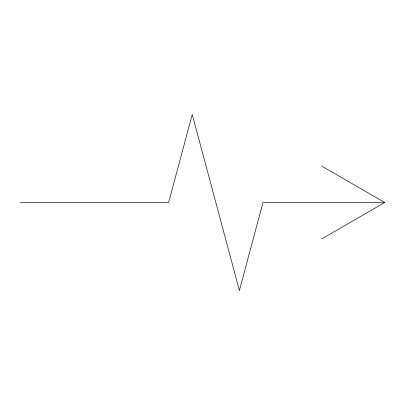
<?xml version="1.0" encoding="UTF-8"?>
<svg xmlns="http://www.w3.org/2000/svg" width="405" height="405" viewBox="0 0 405 405"><rect width="100%" height="100%" fill="white"/><g stroke="black" fill="none" stroke-linecap="round" stroke-linejoin="round"><path stroke-width="0.61" d="M321.616 238.95L384.75 202.5L321.616 166.05M20.25 202.5L168.647 202.5L192.233 114.478L239.406 290.522L262.987 202.5L384.75 202.5"/></g></svg>
